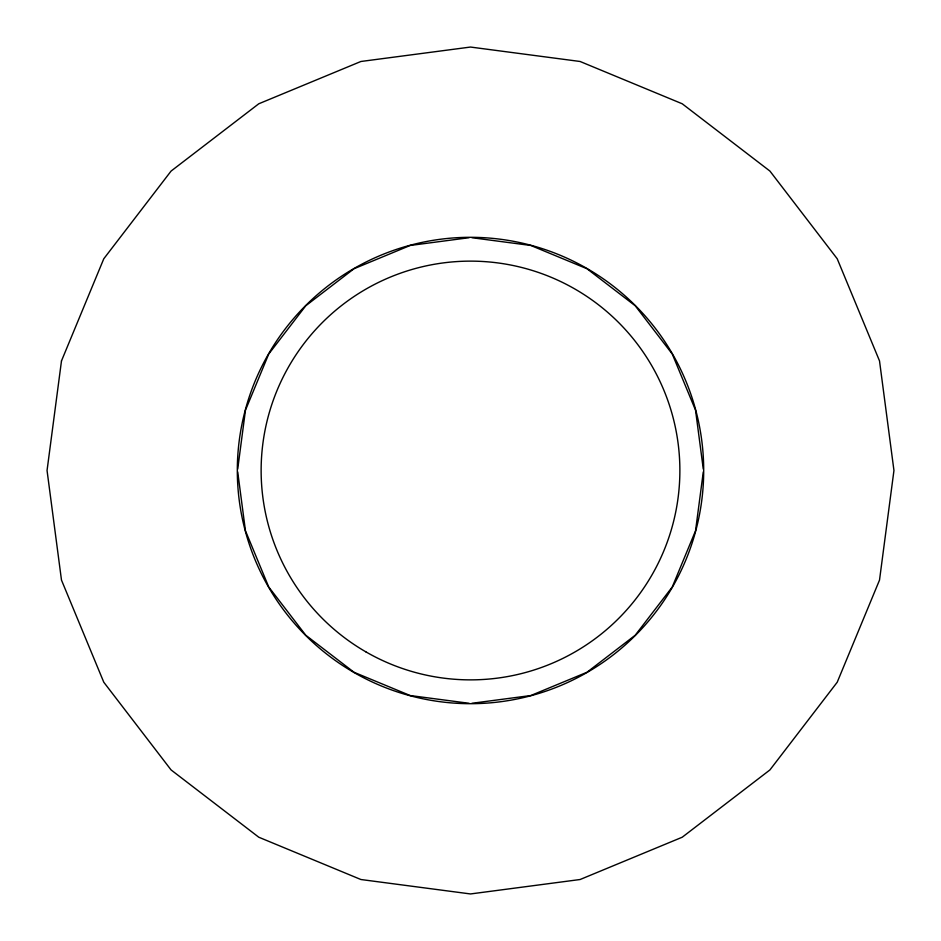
<?xml version="1.0" encoding="UTF-8"?>
<svg xmlns="http://www.w3.org/2000/svg" width="941" height="941" viewBox="0 0 941 941"><rect width="100%" height="100%" fill="white"/><g stroke="black" fill="none" stroke-linecap="round" stroke-linejoin="round"><path stroke-width="1.41" d="M237.72 469.065L245.46 410.205L268.738 354.016L305.766 305.766L354.016 268.738L410.205 245.46L469.065 237.72M703.28 471.935L695.54 530.795L672.262 586.984L635.234 635.234L586.984 672.262L530.795 695.54L471.935 703.28M471.935 237.72L530.795 245.46L586.984 268.738L635.234 305.766L672.262 354.016L695.54 410.205L703.28 469.065M469.065 703.28L410.205 695.54L354.016 672.262L305.766 635.234L268.738 586.984L245.46 530.795L237.72 471.935M61.483 360.909L47.05 470.5L61.483 580.091L103.781 682.225L171.074 769.926L258.775 837.219L360.909 879.517L470.5 893.95L580.091 879.517L682.225 837.219L769.926 769.926L837.219 682.225L879.517 580.091L893.95 470.5L879.517 360.909L837.219 258.775L769.926 171.074L682.225 103.781L580.091 61.483L470.5 47.05L360.909 61.483L258.775 103.781L171.074 171.074L103.781 258.775L61.483 360.909M353.91 672.45A233.192 233.192 0 0 0 703.692 470.5A233.192 233.192 0 0 0 353.91 268.55A233.192 233.192 0 0 0 353.91 672.45M365.814 651.819A209.373 209.373 0 0 0 679.873 470.5A209.373 209.373 0 0 0 365.814 289.181A209.373 209.373 0 0 0 365.814 651.819"/></g></svg>
